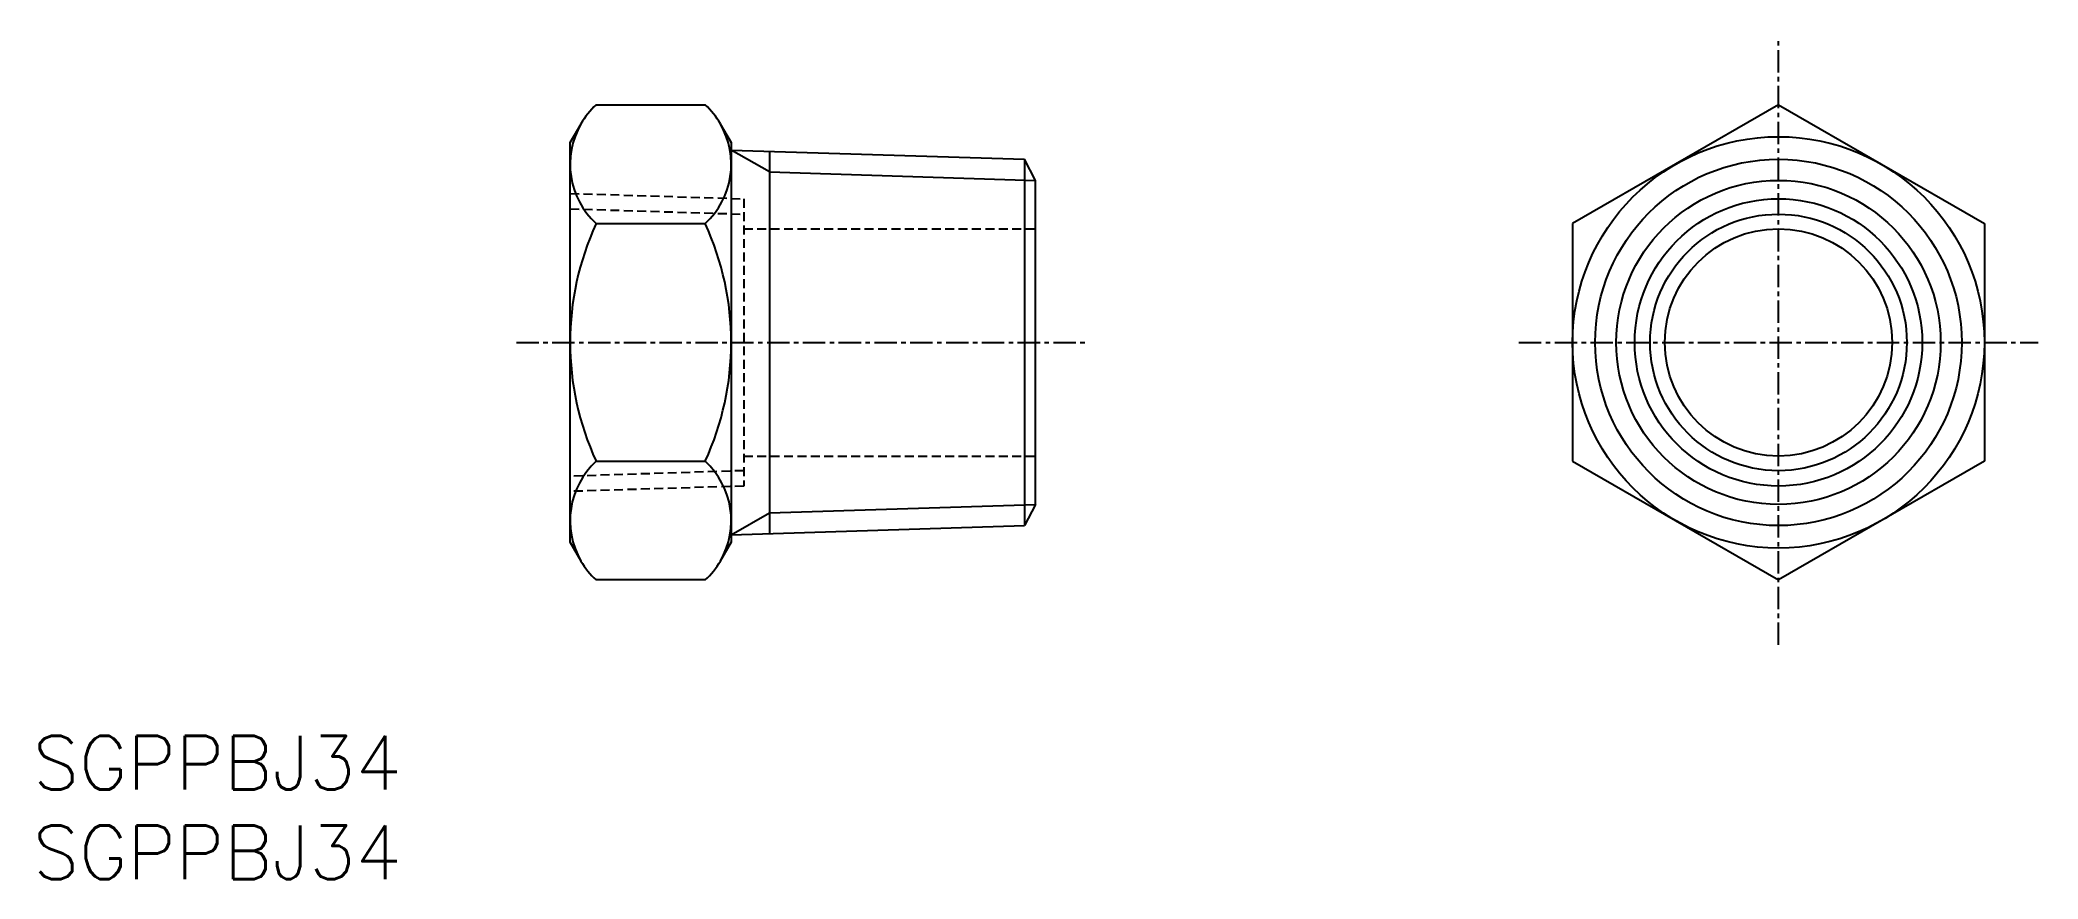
# Model space of a CAD drawing. Extents: x 0 to 112, y 0 to 47.
import ezdxf

# ---------------------------------------------------------------- set-up
doc = ezdxf.new("R2010")
doc.units = 0
doc.linetypes.add('CENTER', pattern=[2, 1.25, -0.25, 0.25, -0.25])
doc.linetypes.add('DASHED', pattern=[0.75, 0.5, -0.25])
doc.layers.get('0').update_dxf_attribs({"linetype": 'CONTINUOUS'})
doc.layers.add('CENTER', color=1, linetype='CENTER')
doc.styles.get("Standard").update_dxf_attribs({"font": 'txt.shx'})

# ---------------------------------------------------------------- blocks, each defined once
blk = doc.blocks.new('*U4')
at = {"color": 7, "linetype": 'CONTINUOUS'}
blk.add_text('SGPPBJ34', height=3, dxfattribs=at).set_placement((0, 0))
blk = doc.blocks.new('*U5')
at = {"color": 7, "linetype": 'CONTINUOUS'}
blk.add_text('SGPPBJ34', height=3, dxfattribs=at).set_placement((0, 5))

msp = doc.modelspace()

# ---------------------------------------------------------------- linework, layer by layer
at = {"color": 7, "linetype": 'CONTINUOUS'}
for p, q in [((31.45, 43.28), (37.55, 43.28)), ((97.5, 43.28), (86, 36.64)), ((97.5, 43.28), (109, 36.64)), ((30, 41.17), (30.61, 42.22)), ((38.39, 42.22), (39, 41.17)), ((30, 18.83), (30, 41.17)), ((39, 41.17), (39, 18.83)), ((39, 40.75), (55.39, 40.24)), ((41.13, 40.69), (41.13, 19.31)), ((56, 39.06), (55.39, 40.24)), ((55.39, 40.24), (55.39, 19.76)), ((56, 20.94), (56, 39.06)), ((31.45, 36.64), (37.55, 36.64)), ((86, 36.64), (86, 23.36)), ((109, 36.64), (109, 23.36)), ((31.45, 23.36), (37.55, 23.36)), ((86, 23.36), (97.5, 16.72)), ((109, 23.36), (97.5, 16.72)), ((56, 20.94), (55.39, 19.76)), ((39, 19.25), (55.39, 19.76)), ((30.61, 17.78), (30, 18.83)), ((39, 18.83), (38.39, 17.78)), ((37.55, 16.72), (31.45, 16.72))]:
    msp.add_line(p, q, dxfattribs=at)
at = {"color": 3, "linetype": 'CONTINUOUS'}
for p, q in [((41.13, 39.53), (39, 40.75)), ((41.13, 39.53), (56, 39.06)), ((39, 19.25), (41.13, 20.47)), ((41.13, 20.47), (56, 20.94))]:
    msp.add_line(p, q, dxfattribs=at)
at = {"color": 3, "linetype": 'DASHED'}
for p, q in [((30, 38.33), (39.7, 38.03)), ((39.7, 38.03), (39.7, 21.97)), ((30, 37.47), (39.7, 37.17)), ((39.7, 36.35), (56, 36.35)), ((39.7, 23.65), (56, 23.65)), ((39.7, 22.83), (30, 22.52)), ((39.7, 21.97), (30, 21.67))]:
    msp.add_line(p, q, dxfattribs=at)
at = {"color": 7, "linetype": 'CONTINUOUS'}
for radius in [11.5, 10.24, 7.17, 6.35]:
    msp.add_circle((97.5, 30), radius, dxfattribs=at)
at = {"color": 3, "linetype": 'CONTINUOUS'}
for radius in [9.06, 8.03]:
    msp.add_circle((97.5, 30), radius, dxfattribs=at)
at = {"color": 7, "linetype": 'CONTINUOUS'}
for centre, radius, start, end in [((34.52, 39.96), 4.52, 132.7344, 150), ((34.48, 39.96), 4.52, 30, 47.2656), ((34.52, 39.96), 4.52, 150, 227.2656), ((34.48, 39.96), 4.52, 312.7344, 30), ((45.9, 30), 15.9, 155.318, 204.682), ((23.1, 30), 15.9, 335.318, 24.682), ((34.52, 20.04), 4.52, 132.7344, 210), ((34.48, 20.04), 4.52, 330, 47.2656), ((34.52, 20.04), 4.52, 210, 227.2656), ((34.48, 20.04), 4.52, 312.7344, 330)]:
    msp.add_arc(centre, radius, start, end, dxfattribs=at)
at = {"layer": 'CENTER', "color": 1, "linetype": 'CENTER'}
for p, q in [((97.5, 13.09), (97.5, 46.91)), ((27, 30), (59, 30)), ((83, 30), (112, 30))]:
    msp.add_line(p, q, dxfattribs=at)

# ---------------------------------------------------------------- block references
at = {"color": 7, "linetype": 'CONTINUOUS'}
for name in ['*U5', '*U4']:
    msp.add_blockref(name, (0, 0), dxfattribs=at)

doc.saveas('drawing.dxf')
